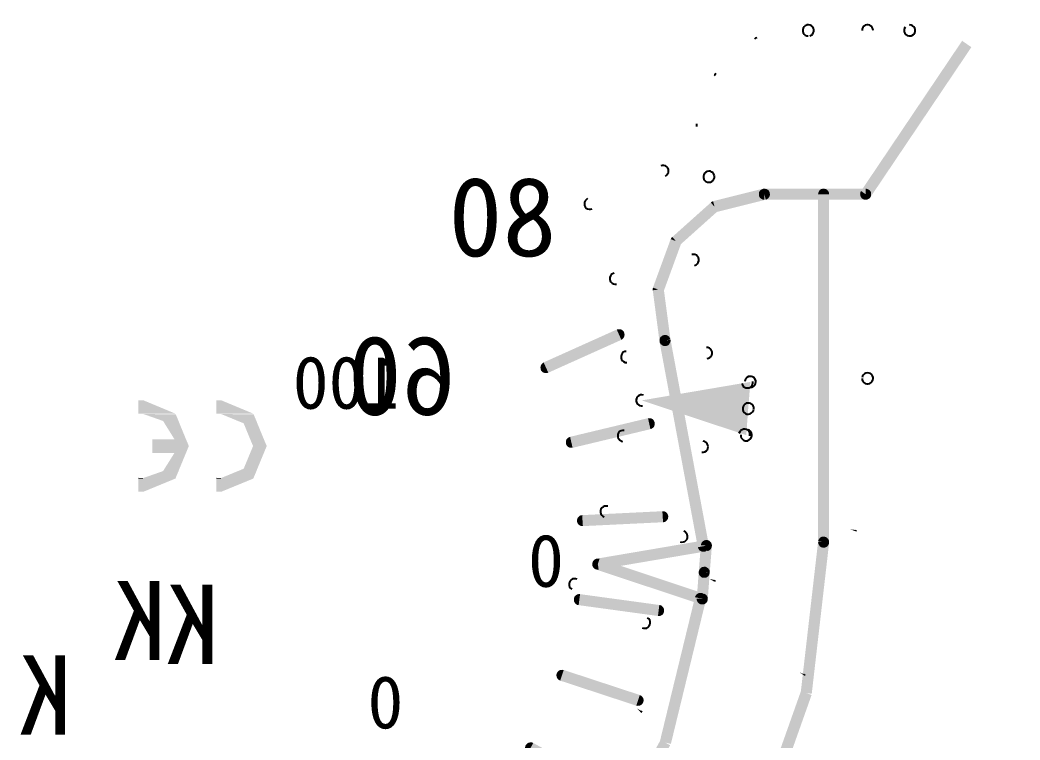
# Model space of a CAD drawing. Header units: millimetres. Extents: x -185079 to -2648, y 85916 to 249201.
# Drawn here: x -52765.8 to -52691.1, y 133862.2 to 133916 of the extents above; entities that cross this region are included whole.
import ezdxf

# ---------------------------------------------------------------- set-up
doc = ezdxf.new("R2010")
doc.units = ezdxf.units.MM
doc.linetypes.add('DASHDOT', pattern=[25.4, 12.7, -6.35, 0, -6.35])
doc.layers.get('0').update_dxf_attribs({"color": 255, "linetype": 'DASHDOT'})
doc.layers.add('1', color=4, linetype='Continuous')
doc.styles.add('PDF SimSun', font='simsun.ttc')

msp = doc.modelspace()

# ---------------------------------------------------------------- hatches: boundary and pattern name
at = {"extrusion": (-0.004685415688226611, -0.01745240643729066, 0.9998367168639968)}
for points in [[(-85615.44929642866, 115690.2671691872), (-85615.05494553102, 115690.1258487941), (-85614.65988732183, 115689.9847183227), (-85619.04534194592, 115677.1807956107), (-85619.43969284356, 115677.3221160038), (-85619.83475105275, 115677.4632464752)], [(-85629.89702774622, 115673.1264926072), (-85630.10632389472, 115673.496463069), (-85630.31543012158, 115673.8657262193), (-85626.95905406174, 115675.7292461458), (-85626.74975791323, 115675.3592756839), (-85626.54046176471, 115674.9893052221)], [(-85626.74975791323, 115675.3592756839), (-85626.85649388417, 115675.7567847859), (-85626.96836708018, 115675.7130959477), (-85627.0570629768, 115675.6339235629), (-85627.12979859703, 115675.5461454713), (-85627.16591799809, 115675.4264923447), (-85627.16042398458, 115675.3043633792), (-85627.13288534438, 115675.2018032017), (-85627.07646489788, 115675.0933485955), (-85626.98526821645, 115675.007881367), (-85626.8781567764, 115674.9676360646), (-85626.76173231791, 115674.9435409602), (-85626.64302194228, 115674.961766582)], [(-85626.74975791323, 115675.3592756839), (-85626.54046176471, 115674.9893052221), (-85626.45247317964, 115675.0682876852), (-85626.37973755941, 115675.1560657769), (-85626.3429108468, 115675.2759088252), (-85626.33225466224, 115675.3887247722), (-85626.36321189224, 115675.504016558), (-85626.41982226042, 115675.6131784757), (-85626.49899464517, 115675.7018743724), (-85626.6086274418, 115675.7543338931), (-85626.7250519003, 115675.7784289975), (-85626.84376227592, 115675.7602033758), (-85626.95905406174, 115675.7292461458)], [(-85619.5464288145, 115677.7196251058), (-85619.43969284356, 115677.3221160038), (-85619.3329568726, 115676.9246069018), (-85626.64302194228, 115674.961766582), (-85626.74975791323, 115675.3592756839), (-85626.85649388417, 115675.7567847859)], [(-85622.47405947626, 115676.5073520974), (-85622.07725768581, 115676.6138981467), (-85622.12094652408, 115676.7257713427), (-85622.19941159726, 115676.814657161), (-85622.28789700045, 115676.8872028596), (-85622.40774004876, 115676.9240295722), (-85622.5298690142, 115676.9185355587), (-85622.6317218802, 115676.8911868402), (-85622.74017648638, 115676.8347663937), (-85622.8254537932, 115676.7428624007), (-85622.86569909564, 115676.6357509606), (-85622.88908688843, 115676.5195164238), (-85622.87086126668, 115676.4008060481)], [(-85619.43969284356, 115677.3221160038), (-85619.3329568726, 115676.9246069018), (-85619.22179098819, 115676.9681058184), (-85619.13309509154, 115677.0472782031), (-85619.06054939298, 115677.1357636063), (-85619.02442999191, 115677.255416733), (-85619.02921669386, 115677.3777356201), (-85619.05675533405, 115677.4802957976), (-85619.11388309213, 115677.5885604822), (-85619.20507977356, 115677.6740277106), (-85619.31200129195, 115677.7135657015), (-85619.42842575045, 115677.7376608059), (-85619.5464288145, 115677.7196251058)], [(-85615.33465903705, 115651.5029228102), (-85615.73146082748, 115651.3963767609), (-85616.1282626179, 115651.2898307116), (-85622.87086126668, 115676.4008060481), (-85622.47405947626, 115676.5073520974), (-85622.07725768581, 115676.6138981467)], [(-85619.43969284356, 115677.3221160038), (-85619.83475105275, 115677.4632464752), (-85619.85813884556, 115677.3470119384), (-85619.84062053537, 115677.2281116411), (-85619.79622438554, 115677.1164283668), (-85619.7304909206, 115677.0241239586), (-85619.62998122074, 115676.9548069282), (-85619.52305970233, 115676.9152689374), (-85619.39732222543, 115676.9073240311), (-85619.28203043962, 115676.9382812611), (-85619.18649736333, 115676.9919904293), (-85619.10103013486, 115677.0831871108), (-85619.04534194592, 115677.1807956107)], [(-85631.86890346794, 115670.0407646294), (-85632.21687919507, 115670.2635433244), (-85632.56485492221, 115670.4863220193), (-85630.4541097002, 115673.7185344524), (-85630.10632389472, 115673.496463069), (-85629.7583481676, 115673.2736843741)], [(-85630.10632389472, 115673.496463069), (-85630.4541097002, 115673.7185344524), (-85630.41362895831, 115673.771110948), (-85630.3822713132, 115673.806829934), (-85630.31543012158, 115673.8657262193)], [(-85632.13551618753, 115666.3823799379), (-85632.55738077936, 115666.4200074808), (-85632.97943529283, 115666.4583423352), (-85632.6387437869, 115670.3011708672), (-85632.21687919507, 115670.2635433244), (-85631.7948246816, 115670.22520847)], [(-85632.21687919507, 115670.2635433244), (-85632.6387437869, 115670.3011708672), (-85632.62643753976, 115670.3598317131), (-85632.60191707428, 115670.4210139155), (-85632.56485492221, 115670.4863220193)], [(-85632.55738077936, 115666.4200074808), (-85632.94050821052, 115666.2625349985), (-85632.95418256978, 115666.3134614315), (-85632.97146544053, 115666.3778267843), (-85632.97943529283, 115666.4583423352)], [(-85630.69984045303, 115663.0294185903), (-85631.0829678842, 115662.871946108), (-85631.4659053937, 115662.7137663141), (-85632.94050821052, 115666.2625349985), (-85632.55738077936, 115666.4200074808), (-85632.17444326985, 115666.5781872746)], [(-85638.8833983308, 115658.2901871532), (-85639.15003273083, 115658.6167042162), (-85639.41614974097, 115658.9441185125), (-85634.77853468222, 115662.7319799971), (-85634.5124176721, 115662.4045657009), (-85634.24559335041, 115662.0773413263)], [(-85634.5124176721, 115662.4045657009), (-85634.24559335041, 115662.0773413263), (-85634.1737549634, 115662.1656368078), (-85634.12077805272, 115662.2761668377), (-85634.0973902599, 115662.3924013745), (-85634.11561588166, 115662.5111117502), (-85634.15930471991, 115662.6229849462), (-85634.22503818486, 115662.7152893543), (-85634.3262551963, 115662.784416463), (-85634.44539093303, 115662.8214330973), (-85634.55478829023, 115662.8193576736), (-85634.67008007603, 115662.7884004436), (-85634.77853468222, 115662.7319799971)], [(-85631.0829678842, 115662.871946108), (-85630.70686755433, 115663.0555891184), (-85630.77260101927, 115663.1478935265), (-85630.86450501227, 115663.2331708333), (-85630.9707192191, 115663.2728987458), (-85631.08714367759, 115663.2969938502), (-85631.20243546339, 115663.2660366202), (-85631.31430865939, 115663.2223477819), (-85631.40300455604, 115663.1431753972), (-85631.4714243532, 115663.0421483074), (-85631.49551945759, 115662.9257238489), (-85631.49002544409, 115662.8035948835), (-85631.45906821407, 115662.6883030977)], [(-85631.45906821407, 115662.6883030977), (-85631.0829678842, 115662.871946108), (-85630.70686755433, 115663.0555891184), (-85623.95539351321, 115648.9538348884), (-85624.33168376474, 115648.7708991896), (-85624.70778409461, 115648.5872561793)], [(-85631.0829678842, 115662.871946108), (-85631.4659053937, 115662.7137663141), (-85631.4094849472, 115662.605311708), (-85631.32099954401, 115662.5327660094), (-85631.21136674736, 115662.4803064886), (-85631.09494228888, 115662.4562113843), (-85630.97623191326, 115662.474437006), (-85630.86435871726, 115662.5181258443), (-85630.7722442308, 115662.5845666208), (-85630.70292720039, 115662.6850763206), (-85630.67953940759, 115662.8013108575), (-85630.66888322303, 115662.9141268045), (-85630.69984045303, 115663.0294185903)], [(-85639.15003273083, 115658.6167042162), (-85639.41614974097, 115658.9441185125), (-85639.48869543953, 115658.8556331093), (-85639.54096503866, 115658.7452930011), (-85639.56506014302, 115658.6288685426), (-85639.54683452127, 115658.5101581669), (-85639.503145683, 115658.398284971), (-85639.4367049065, 115658.3061704845), (-85639.33619520663, 115658.2368534541), (-85639.21654207999, 115658.200734053), (-85639.10695480113, 115658.2021021652), (-85638.99166301533, 115658.2330593952), (-85638.8833983308, 115658.2901871532)], [(-85630.80738856082, 115656.9401445611), (-85630.61153133214, 115656.5665655878), (-85630.41515671353, 115656.1938838478), (-85635.67403353161, 115653.3387524487), (-85635.86989076031, 115653.712331422), (-85636.0662653789, 115654.0850131621)], [(-85630.61153133214, 115656.5665655878), (-85630.41515671353, 115656.1938838478), (-85630.31353928697, 115656.2757675108), (-85630.2409935884, 115656.3642529139), (-85630.20145559753, 115656.4711744324), (-85630.1942180028, 115656.5967219876), (-85630.2251752328, 115656.7120137734), (-85630.2815956793, 115656.8204683796), (-85630.35664216269, 115656.8966225896), (-85630.47059078237, 115656.9623311086), (-85630.5868253192, 115656.9857189014), (-85630.69280408658, 115656.9709118694), (-85630.80738856082, 115656.9401445611)], [(-85635.86989076031, 115653.712331422), (-85636.0662653789, 115654.0850131621), (-85636.16788280546, 115654.003129499), (-85636.24042850402, 115653.9146440959), (-85636.2799664949, 115653.8077225775), (-85636.28720408963, 115653.6821750222), (-85636.25624685963, 115653.5668832364), (-85636.19982641313, 115653.4584286302), (-85636.12477992976, 115653.3822744202), (-85636.01083131006, 115653.3165659012), (-85635.89459677323, 115653.2931781084), (-85635.78932531743, 115653.3077952187), (-85635.67403353161, 115653.3387524487)], [(-85633.54551177086, 115648.2753007362), (-85633.6777109583, 115648.6659726586), (-85633.77685254606, 115648.6257024102), (-85633.86573836434, 115648.547237337), (-85633.93144688329, 115648.4332887173), (-85633.95825326591, 115648.3297857887), (-85633.9527592524, 115648.2076568233), (-85633.92180202239, 115648.0923650375), (-85633.85606855745, 115648.0000606293), (-85633.76416456445, 115647.9147833225), (-85633.65776043596, 115647.8743480984), (-85633.52879429088, 115647.8543788954), (-85633.41350250506, 115647.8853361255)], [(-85627.96697375005, 115650.5019390466), (-85627.8347745626, 115650.1112671242), (-85627.70257537515, 115649.7205952018), (-85633.41350250506, 115647.8853361255), (-85633.54551177086, 115648.2753007362), (-85633.6777109583, 115648.6659726586)], [(-85627.8347745626, 115650.1112671242), (-85627.70257537515, 115649.7205952018), (-85627.6034337874, 115649.7608654503), (-85627.51473789077, 115649.840037835), (-85627.4497366834, 115649.9537965331), (-85627.4222229892, 115650.0574893833), (-85627.42771700272, 115650.1796183487), (-85627.45867423272, 115650.2949101345), (-85627.52440769767, 115650.3872145427), (-85627.61631169067, 115650.4724918495), (-85627.72323320906, 115650.5120298403), (-85627.85168196424, 115650.5328962766), (-85627.96697375005, 115650.5019390466)], [(-85615.73146082748, 115651.3963767609), (-85615.32079475613, 115651.4512890656), (-85615.35175198613, 115651.5665808514), (-85615.42090404089, 115651.6716168678), (-85615.50938944408, 115651.7441625663), (-85615.61921216238, 115651.7973293987), (-85615.7320281094, 115651.8079855832), (-85615.85073848502, 115651.7897599615), (-85615.96261168101, 115651.7460711232), (-85616.05149749931, 115651.66760605), (-85616.10718568825, 115651.5699975501), (-85616.14401240087, 115651.4501545018), (-85616.14193697718, 115651.3407571446)], [(-85624.29518889458, 115649.2478161158), (-85624.12479488239, 115648.8673999629), (-85623.95369355862, 115648.4871737317), (-85631.43077141195, 115645.050836546), (-85631.60168281406, 115645.4303554657), (-85631.77207682625, 115645.8107716186)], [(-85624.33168376474, 115648.7708991896), (-85624.70778409461, 115648.5872561793), (-85624.64205062967, 115648.4949517712), (-85624.55085394824, 115648.4094845427), (-85624.44374250819, 115648.3692392402), (-85624.32750797135, 115648.3458514474), (-85624.21221618554, 115648.3768086774), (-85624.10034298955, 115648.4204975157), (-85624.01235440448, 115648.4994799788), (-85623.94303737408, 115648.5999896787), (-85623.91964958126, 115648.7162242155), (-85623.9244362832, 115648.8385431026), (-85623.95539351321, 115648.9538348884)], [(-85624.53185244226, 115648.7990487384), (-85624.12479488239, 115648.8673999629), (-85623.71773732251, 115648.9357511875), (-85623.35482694907, 115646.9713580308), (-85623.7620744306, 115646.9037141178), (-85624.16913199048, 115646.8353628933)], [(-85624.12479488239, 115648.8673999629), (-85623.71773732251, 115648.9357511875), (-85623.74869455252, 115649.0510429733), (-85623.81784660727, 115649.1560789896), (-85623.91906361871, 115649.2252060984), (-85624.02888633701, 115649.2783729307), (-85624.14170228402, 115649.2890291153), (-85624.25699406983, 115649.2580718853), (-85624.36886726583, 115649.214383047), (-85624.45414457265, 115649.122479054), (-85624.50983276159, 115649.024870554), (-85624.53392786597, 115648.9084460956), (-85624.53185244226, 115648.7990487384)], [(-85624.12479488239, 115648.8673999629), (-85623.95369355862, 115648.4871737317), (-85623.84884746392, 115648.557033098), (-85623.77681915526, 115648.6446212679), (-85623.72384224457, 115648.7551512978), (-85623.71318606002, 115648.8679672448), (-85623.73141168177, 115648.9866776205), (-85623.77510052003, 115649.0985508164), (-85623.85356559322, 115649.1874366347), (-85623.95136401484, 115649.2438321352), (-85624.07120706314, 115649.2806588479), (-85624.17989710877, 115649.2787733458), (-85624.29518889458, 115649.2478161158)], [(-85616.14193697718, 115651.3407571446), (-85615.73146082748, 115651.3963767609), (-85615.32079475613, 115651.4512890656), (-85613.65001228363, 115640.2189406321), (-85614.06048843333, 115640.1633210158), (-85614.47115450469, 115640.108408711)], [(-85615.73146082748, 115651.3963767609), (-85616.1282626179, 115651.2898307116), (-85616.08438385799, 115651.177250204), (-85616.00591878481, 115651.0883643857), (-85615.91762330328, 115651.0165259987), (-85615.79778025497, 115650.9796992861), (-85615.67565128952, 115650.9851932996), (-85615.57379842353, 115651.0125420181), (-85615.46534381736, 115651.0689624646), (-85615.38006651054, 115651.1608664576), (-85615.33963128644, 115651.2672705861), (-85615.31624349364, 115651.383505123), (-85615.33465903705, 115651.5029228102)], [(-85631.60168281406, 115645.4303554657), (-85631.57697680114, 115645.8495087792), (-85631.69497986519, 115645.8314730791), (-85631.810271651, 115645.8005158491), (-85631.89915746929, 115645.7220507759), (-85631.96828457805, 115645.6208337645), (-85632.00782256892, 115645.5139122461), (-85632.01918606505, 115645.4009063774), (-85631.98822883503, 115645.2856145916), (-85631.93110107696, 115645.1773499071), (-85631.85263600378, 115645.0884640888), (-85631.74210597391, 115645.0354871781), (-85631.62657874865, 115645.0119094636)], [(-85631.60168281406, 115645.4303554657), (-85631.77207682625, 115645.8107716186), (-85631.87711284262, 115645.7416195638), (-85631.94965854118, 115645.6531341606), (-85632.00192814031, 115645.5427940524), (-85632.01329163644, 115645.4297881837), (-85631.99506601467, 115645.3110778081), (-85631.95137717642, 115645.1992046121), (-85631.87220479165, 115645.1105087155), (-85631.77511368161, 115645.0539232933), (-85631.65546055496, 115645.0178038923), (-85631.54606319776, 115645.019879316), (-85631.43077141195, 115645.050836546)], [(-85623.36172643598, 115645.3618928646), (-85623.38643244891, 115644.942739551), (-85623.41132838349, 115644.524293549), (-85631.62657874865, 115645.0119094636), (-85631.60168281406, 115645.4303554657), (-85631.57697680114, 115645.8495087792)], [(-85623.7620744306, 115646.9037141178), (-85623.35824553888, 115646.9840896391), (-85623.38939269054, 115647.1000887364), (-85623.45512615549, 115647.1923931446), (-85623.55615324527, 115647.2608129417), (-85623.66597596357, 115647.3139797741), (-85623.77879191058, 115647.3246359586), (-85623.89408369639, 115647.2936787286), (-85624.00595689239, 115647.2499898904), (-85624.09142412087, 115647.1587932089), (-85624.1471123098, 115647.061184709), (-85624.17120741417, 115646.9447602505), (-85624.16571340067, 115646.822631285)], [(-85622.98279347885, 115645.0238223838), (-85623.38643244891, 115644.942739551), (-85623.79007141897, 115644.8616567182), (-85624.16571340067, 115646.822631285), (-85623.7620744306, 115646.9037141178), (-85623.35824553888, 115646.9840896391)], [(-85623.7620744306, 115646.9037141178), (-85624.16913199048, 115646.8353628933), (-85624.13817476048, 115646.7200711075), (-85624.06902270572, 115646.6150350911), (-85623.96780569428, 115646.5459079824), (-85623.85727566441, 115646.4929310717), (-85623.74516702896, 115646.4820849655), (-85623.62987524316, 115646.5130421955), (-85623.51800204716, 115646.5567310337), (-85623.43272474034, 115646.6486350267), (-85623.37613931818, 115646.7457261368), (-85623.35275152537, 115646.8619606736), (-85623.35482694907, 115646.9713580308)], [(-85632.24456710453, 115642.5096257806), (-85632.29966933091, 115642.9209991636), (-85632.41496111672, 115642.8900419336), (-85632.510494193, 115642.8363327653), (-85632.59596142148, 115642.7451360839), (-85632.64893833216, 115642.634606054), (-85632.65959451672, 115642.521790107), (-85632.64136889495, 115642.4030797314), (-85632.5976800567, 115642.2912065354), (-85632.51850767195, 115642.2025106387), (-85632.41799797208, 115642.1331936083), (-85632.31088653202, 115642.0929483059), (-85632.18875756658, 115642.0984423194)], [(-85626.36746538246, 115643.6751787688), (-85626.3116558445, 115643.2639953076), (-85626.25655361812, 115642.8526219247), (-85632.18875756658, 115642.0984423194), (-85632.24456710453, 115642.5096257806), (-85632.29966933091, 115642.9209991636)], [(-85623.94563345323, 115644.929841076), (-85623.52490153408, 115644.9472658675), (-85623.10397969327, 115644.9639833475), (-85622.84409726104, 115633.8745070755), (-85623.26501910185, 115633.8577895955), (-85623.68594094265, 115633.8410721155)], [(-85623.52490153408, 115644.9472658675), (-85623.10397969327, 115644.9639833475), (-85623.13151833347, 115645.0665435251), (-85623.17520717172, 115645.178416721), (-85623.25367224491, 115645.2673025393), (-85623.36762086459, 115645.3330110583), (-85623.47112379318, 115645.3598174409), (-85623.59325275863, 115645.3543234274), (-85623.70854454442, 115645.3233661974), (-85623.80014164097, 115645.2578226541), (-85623.8854189478, 115645.1659186611), (-85623.92585417189, 115645.0595145326), (-85623.94563345323, 115644.929841076)], [(-85623.38643244891, 115644.942739551), (-85623.79007141897, 115644.8616567182), (-85623.75911418896, 115644.7463649324), (-85623.69338072403, 115644.6540605243), (-85623.59235363425, 115644.5856407271), (-85623.48182360436, 115644.5326638164), (-85623.36952504728, 115644.5211103987), (-85623.25423326147, 115644.5520676287), (-85623.14254998713, 115644.5964637785), (-85623.05708275865, 115644.6876604599), (-85623.00139456971, 115644.7852689599), (-85622.97729946533, 115644.9016934184), (-85622.98279347885, 115645.0238223838)], [(-85623.38643244891, 115644.942739551), (-85623.41132838349, 115644.524293549), (-85623.2924280862, 115644.5418118592), (-85623.1771363004, 115644.5727690892), (-85623.08844040376, 115644.651941474), (-85623.02002060658, 115644.7529685638), (-85622.97977530413, 115644.8600800038), (-85622.96911911957, 115644.9728959508), (-85623.00007634959, 115645.0881877366), (-85623.0564967961, 115645.1966423428), (-85623.13566918085, 115645.2853382394), (-85623.2453019775, 115645.3377977602), (-85623.36172643598, 115645.3618928646)], [(-85626.3116558445, 115643.2639953076), (-85626.25655361812, 115642.8526219247), (-85626.14126183231, 115642.8835791547), (-85626.04572875603, 115642.9372883229), (-85625.96026152755, 115643.0284850044), (-85625.90799192843, 115643.1388251126), (-85625.89662843231, 115643.2518309812), (-85625.91485405406, 115643.3705413569), (-85625.95854289233, 115643.4824145529), (-85626.03771527708, 115643.5711104495), (-85626.13822497695, 115643.6404274799), (-85626.245336417, 115643.6806727824), (-85626.36746538246, 115643.6751787688)], [(-85632.03295271886, 115636.7115521348), (-85632.00824670594, 115637.1307054483), (-85632.12695708156, 115637.1124798266), (-85632.23812296598, 115637.06898091), (-85632.3304273741, 115637.003247445), (-85632.39955448285, 115636.9020304336), (-85632.43909247372, 115636.7951089152), (-85632.44703738003, 115636.6693714383), (-85632.41949873984, 115636.5668112607), (-85632.36237098176, 115636.4585465762), (-85632.27117430033, 115636.3730793477), (-85632.1733758787, 115636.3166838472), (-85632.05784865345, 115636.2931061328)], [(-85632.05784865345, 115636.2931061328), (-85632.03295271886, 115636.7115521348), (-85632.00824670594, 115637.1307054483), (-85626.03072253727, 115636.7982660512), (-85626.05542855019, 115636.3791127376), (-85626.08013456312, 115635.959959424)], [(-85626.05542855019, 115636.3791127376), (-85626.08013456312, 115635.959959424), (-85625.9614241875, 115635.9781850458), (-85625.8495509915, 115636.0218738841), (-85625.75743650505, 115636.0883146606), (-85625.68901670785, 115636.1893417503), (-85625.64858148377, 115636.2957458788), (-85625.64134388903, 115636.4212934341), (-85625.66888252922, 115636.5238536117), (-85625.72549289737, 115636.6330155294), (-85625.81739689039, 115636.7182928362), (-85625.91429807877, 115636.7741709468), (-85626.03072253727, 115636.7982660512)], [(-85614.4825429468, 115640.2016558702), (-85614.06048843333, 115640.1633210158), (-85613.6386238415, 115640.1256934729), (-85614.5254828883, 115628.8109588848), (-85614.94734748013, 115628.8485864276), (-85615.36940199361, 115628.886921282)], [(-85632.89077235771, 115630.8606397167), (-85632.7955711239, 115631.2714227628), (-85632.90838707091, 115631.2820789474), (-85633.02297154516, 115631.251311639), (-85633.13484474114, 115631.2076228008), (-85633.22012204798, 115631.1157188078), (-85633.27670747014, 115631.0186276977), (-85633.30009526294, 115630.9023931609), (-85633.29441132778, 115630.7795568839), (-85633.26345409776, 115630.6642650981), (-85633.19772063283, 115630.57196069), (-85633.09669354305, 115630.5035408928), (-85632.98687082474, 115630.4503740604)], [(-85632.98687082474, 115630.4503740604), (-85632.89077235771, 115630.8606397167), (-85632.7955711239, 115631.2714227628), (-85626.97859991952, 115629.8509247941), (-85627.07469838655, 115629.4406591379), (-85627.16989962036, 115629.0298760917)], [(-85623.66184583827, 115633.957496574), (-85623.26501910185, 115633.8577895955), (-85622.86748505385, 115633.7582725386), (-85625.57831747843, 115622.9979690424), (-85625.97514421486, 115623.0976760209), (-85626.37267826285, 115623.1971930777)], [(-85627.07469838655, 115629.4406591379), (-85627.16989962036, 115629.0298760917), (-85627.05779098491, 115629.0190299855), (-85626.9424991991, 115629.0499872155), (-85626.83062600311, 115629.0936760538), (-85626.74515877463, 115629.1848727352), (-85626.68876327413, 115629.2826711568), (-85626.66537548132, 115629.3989056937), (-85626.67086949483, 115629.5210346591), (-85626.70182672483, 115629.6363264449), (-85626.76756018978, 115629.728630853), (-85626.86877720122, 115629.7977579618), (-85626.97859991952, 115629.8509247941)], [(-85615.35171870777, 115628.973566701), (-85614.94734748013, 115628.8485864276), (-85614.5429762525, 115628.7236061543), (-85617.9632676238, 115617.8971668868), (-85618.36763885141, 115618.0221471602), (-85618.77201007906, 115618.1471274335)], [(-85626.33243296042, 115623.3043045178), (-85625.97514421486, 115623.0976760209), (-85625.61804539095, 115622.8917548355), (-85631.10416707011, 115613.2691311309), (-85631.46197320559, 115613.4748623946), (-85631.81926195114, 115613.6814908915)]]:
    msp.add_hatch(color=7, dxfattribs=at).paths.add_polyline_path(points, flags=16)

# ---------------------------------------------------------------- linework, layer by layer
for p, q in [((-52703.34090756983, 133877.8498209779, 1388.584074054018), (-52703.35408240548, 133877.7568246676, 1388.582389039897)), ((-52713.86531701608, 133874.1072686784, 1388.469427557206), (-52713.91803810094, 133874.0010917887, 1388.467327151814)), ((-52707.14389206495, 133867.0607844722, 1388.37792718033), (-52707.18343286361, 133866.9809687413, 1388.376348680934)), ((-52719.32570886806, 133864.3133659186, 1388.272884087753), (-52719.39161353338, 133864.2211018626, 1388.270964753802))]:
    msp.add_line(p, q, dxfattribs=at)
at = {"extrusion": (-0.004685415688226611, -0.01745240643729066, 0.9998367168639968), "elevation": -701.1962460241821}
for points in [[(-85626.85649388417, 115675.7567847859), (-85626.96836708018, 115675.7130959477), (-85627.0570629768, 115675.6339235629), (-85627.12979859703, 115675.5461454713), (-85627.16591799809, 115675.4264923447), (-85627.16042398458, 115675.3043633792), (-85627.13288534438, 115675.2018032017), (-85627.07646489788, 115675.0933485955), (-85626.98526821645, 115675.007881367), (-85626.8781567764, 115674.9676360646), (-85626.76173231791, 115674.9435409602), (-85626.64302194228, 115674.961766582)], [(-85626.54046176471, 115674.9893052221), (-85626.45247317964, 115675.0682876852), (-85626.37973755941, 115675.1560657769), (-85626.3429108468, 115675.2759088252), (-85626.33225466224, 115675.3887247722), (-85626.36321189224, 115675.504016558), (-85626.41982226042, 115675.6131784757), (-85626.49899464517, 115675.7018743724), (-85626.6086274418, 115675.7543338931), (-85626.7250519003, 115675.7784289975), (-85626.84376227592, 115675.7602033758), (-85626.95905406174, 115675.7292461458)], [(-85622.07725768581, 115676.6138981467), (-85622.12094652408, 115676.7257713427), (-85622.19941159726, 115676.814657161), (-85622.28789700045, 115676.8872028596), (-85622.40774004876, 115676.9240295722), (-85622.5298690142, 115676.9185355587), (-85622.6317218802, 115676.8911868402), (-85622.74017648638, 115676.8347663937), (-85622.8254537932, 115676.7428624007), (-85622.86569909564, 115676.6357509606), (-85622.88908688843, 115676.5195164238), (-85622.87086126668, 115676.4008060481)], [(-85619.3329568726, 115676.9246069018), (-85619.22179098819, 115676.9681058184), (-85619.13309509154, 115677.0472782031), (-85619.06054939298, 115677.1357636063), (-85619.02442999191, 115677.255416733), (-85619.02921669386, 115677.3777356201), (-85619.05675533405, 115677.4802957976), (-85619.11388309213, 115677.5885604822), (-85619.20507977356, 115677.6740277106), (-85619.31200129195, 115677.7135657015), (-85619.42842575045, 115677.7376608059), (-85619.5464288145, 115677.7196251058)], [(-85619.83475105275, 115677.4632464752), (-85619.85813884556, 115677.3470119384), (-85619.84062053537, 115677.2281116411), (-85619.79622438554, 115677.1164283668), (-85619.7304909206, 115677.0241239586), (-85619.62998122074, 115676.9548069282), (-85619.52305970233, 115676.9152689374), (-85619.39732222543, 115676.9073240311), (-85619.28203043962, 115676.9382812611), (-85619.18649736333, 115676.9919904293), (-85619.10103013486, 115677.0831871108), (-85619.04534194592, 115677.1807956107)], [(-85630.4541097002, 115673.7185344524), (-85630.41362895831, 115673.771110948), (-85630.3822713132, 115673.806829934), (-85630.31543012158, 115673.8657262193)], [(-85632.6387437869, 115670.3011708672), (-85632.62643753976, 115670.3598317131), (-85632.60191707428, 115670.4210139155), (-85632.56485492221, 115670.4863220193)], [(-85632.94050821052, 115666.2625349985), (-85632.95418256978, 115666.3134614315), (-85632.97146544053, 115666.3778267843), (-85632.97943529283, 115666.4583423352)], [(-85634.24559335041, 115662.0773413263), (-85634.1737549634, 115662.1656368078), (-85634.12077805272, 115662.2761668377), (-85634.0973902599, 115662.3924013745), (-85634.11561588166, 115662.5111117502), (-85634.15930471991, 115662.6229849462), (-85634.22503818486, 115662.7152893543), (-85634.3262551963, 115662.784416463), (-85634.44539093303, 115662.8214330973), (-85634.55478829023, 115662.8193576736), (-85634.67008007603, 115662.7884004436), (-85634.77853468222, 115662.7319799971)], [(-85630.70686755433, 115663.0555891184), (-85630.77260101927, 115663.1478935265), (-85630.86450501227, 115663.2331708333), (-85630.9707192191, 115663.2728987458), (-85631.08714367759, 115663.2969938502), (-85631.20243546339, 115663.2660366202), (-85631.31430865939, 115663.2223477819), (-85631.40300455604, 115663.1431753972), (-85631.4714243532, 115663.0421483074), (-85631.49551945759, 115662.9257238489), (-85631.49002544409, 115662.8035948835), (-85631.45906821407, 115662.6883030977)], [(-85631.4659053937, 115662.7137663141), (-85631.4094849472, 115662.605311708), (-85631.32099954401, 115662.5327660094), (-85631.21136674736, 115662.4803064886), (-85631.09494228888, 115662.4562113843), (-85630.97623191326, 115662.474437006), (-85630.86435871726, 115662.5181258443), (-85630.7722442308, 115662.5845666208), (-85630.70292720039, 115662.6850763206), (-85630.67953940759, 115662.8013108575), (-85630.66888322303, 115662.9141268045), (-85630.69984045303, 115663.0294185903)], [(-85639.41614974097, 115658.9441185125), (-85639.48869543953, 115658.8556331093), (-85639.54096503866, 115658.7452930011), (-85639.56506014302, 115658.6288685426), (-85639.54683452127, 115658.5101581669), (-85639.503145683, 115658.398284971), (-85639.4367049065, 115658.3061704845), (-85639.33619520663, 115658.2368534541), (-85639.21654207999, 115658.200734053), (-85639.10695480113, 115658.2021021652), (-85638.99166301533, 115658.2330593952), (-85638.8833983308, 115658.2901871532)], [(-85630.41515671353, 115656.1938838478), (-85630.31353928697, 115656.2757675108), (-85630.2409935884, 115656.3642529139), (-85630.20145559753, 115656.4711744324), (-85630.1942180028, 115656.5967219876), (-85630.2251752328, 115656.7120137734), (-85630.2815956793, 115656.8204683796), (-85630.35664216269, 115656.8966225896), (-85630.47059078237, 115656.9623311086), (-85630.5868253192, 115656.9857189014), (-85630.69280408658, 115656.9709118694), (-85630.80738856082, 115656.9401445611)], [(-85636.0662653789, 115654.0850131621), (-85636.16788280546, 115654.003129499), (-85636.24042850402, 115653.9146440959), (-85636.2799664949, 115653.8077225775), (-85636.28720408963, 115653.6821750222), (-85636.25624685963, 115653.5668832364), (-85636.19982641313, 115653.4584286302), (-85636.12477992976, 115653.3822744202), (-85636.01083131006, 115653.3165659012), (-85635.89459677323, 115653.2931781084), (-85635.78932531743, 115653.3077952187), (-85635.67403353161, 115653.3387524487)], [(-85633.6777109583, 115648.6659726586), (-85633.77685254606, 115648.6257024102), (-85633.86573836434, 115648.547237337), (-85633.93144688329, 115648.4332887173), (-85633.95825326591, 115648.3297857887), (-85633.9527592524, 115648.2076568233), (-85633.92180202239, 115648.0923650375), (-85633.85606855745, 115648.0000606293), (-85633.76416456445, 115647.9147833225), (-85633.65776043596, 115647.8743480984), (-85633.52879429088, 115647.8543788954), (-85633.41350250506, 115647.8853361255)], [(-85627.70257537515, 115649.7205952018), (-85627.6034337874, 115649.7608654503), (-85627.51473789077, 115649.840037835), (-85627.4497366834, 115649.9537965331), (-85627.4222229892, 115650.0574893833), (-85627.42771700272, 115650.1796183487), (-85627.45867423272, 115650.2949101345), (-85627.52440769767, 115650.3872145427), (-85627.61631169067, 115650.4724918495), (-85627.72323320906, 115650.5120298403), (-85627.85168196424, 115650.5328962766), (-85627.96697375005, 115650.5019390466)], [(-85615.32079475613, 115651.4512890656), (-85615.35175198613, 115651.5665808514), (-85615.42090404089, 115651.6716168678), (-85615.50938944408, 115651.7441625663), (-85615.61921216238, 115651.7973293987), (-85615.7320281094, 115651.8079855832), (-85615.85073848502, 115651.7897599615), (-85615.96261168101, 115651.7460711232), (-85616.05149749931, 115651.66760605), (-85616.10718568825, 115651.5699975501), (-85616.14401240087, 115651.4501545018), (-85616.14193697718, 115651.3407571446)], [(-85624.70778409461, 115648.5872561793), (-85624.64205062967, 115648.4949517712), (-85624.55085394824, 115648.4094845427), (-85624.44374250819, 115648.3692392402), (-85624.32750797135, 115648.3458514474), (-85624.21221618554, 115648.3768086774), (-85624.10034298955, 115648.4204975157), (-85624.01235440448, 115648.4994799788), (-85623.94303737408, 115648.5999896787), (-85623.91964958126, 115648.7162242155), (-85623.9244362832, 115648.8385431026), (-85623.95539351321, 115648.9538348884)], [(-85623.71773732251, 115648.9357511875), (-85623.74869455252, 115649.0510429733), (-85623.81784660727, 115649.1560789896), (-85623.91906361871, 115649.2252060984), (-85624.02888633701, 115649.2783729307), (-85624.14170228402, 115649.2890291153), (-85624.25699406983, 115649.2580718853), (-85624.36886726583, 115649.214383047), (-85624.45414457265, 115649.122479054), (-85624.50983276159, 115649.024870554), (-85624.53392786597, 115648.9084460956), (-85624.53185244226, 115648.7990487384)], [(-85623.95369355862, 115648.4871737317), (-85623.84884746392, 115648.557033098), (-85623.77681915526, 115648.6446212679), (-85623.72384224457, 115648.7551512978), (-85623.71318606002, 115648.8679672448), (-85623.73141168177, 115648.9866776205), (-85623.77510052003, 115649.0985508164), (-85623.85356559322, 115649.1874366347), (-85623.95136401484, 115649.2438321352), (-85624.07120706314, 115649.2806588479), (-85624.17989710877, 115649.2787733458), (-85624.29518889458, 115649.2478161158)], [(-85616.1282626179, 115651.2898307116), (-85616.08438385799, 115651.177250204), (-85616.00591878481, 115651.0883643857), (-85615.91762330328, 115651.0165259987), (-85615.79778025497, 115650.9796992861), (-85615.67565128952, 115650.9851932996), (-85615.57379842353, 115651.0125420181), (-85615.46534381736, 115651.0689624646), (-85615.38006651054, 115651.1608664576), (-85615.33963128644, 115651.2672705861), (-85615.31624349364, 115651.383505123), (-85615.33465903705, 115651.5029228102)], [(-85631.57697680114, 115645.8495087792), (-85631.69497986519, 115645.8314730791), (-85631.810271651, 115645.8005158491), (-85631.89915746929, 115645.7220507759), (-85631.96828457805, 115645.6208337645), (-85632.00782256892, 115645.5139122461), (-85632.01918606505, 115645.4009063774), (-85631.98822883503, 115645.2856145916), (-85631.93110107696, 115645.1773499071), (-85631.85263600378, 115645.0884640888), (-85631.74210597391, 115645.0354871781), (-85631.62657874865, 115645.0119094636)], [(-85631.77207682625, 115645.8107716186), (-85631.87711284262, 115645.7416195638), (-85631.94965854118, 115645.6531341606), (-85632.00192814031, 115645.5427940524), (-85632.01329163644, 115645.4297881837), (-85631.99506601467, 115645.3110778081), (-85631.95137717642, 115645.1992046121), (-85631.87220479165, 115645.1105087155), (-85631.77511368161, 115645.0539232933), (-85631.65546055496, 115645.0178038923), (-85631.54606319776, 115645.019879316), (-85631.43077141195, 115645.050836546)], [(-85623.35824553888, 115646.9840896391), (-85623.38939269054, 115647.1000887364), (-85623.45512615549, 115647.1923931446), (-85623.55615324527, 115647.2608129417), (-85623.66597596357, 115647.3139797741), (-85623.77879191058, 115647.3246359586), (-85623.89408369639, 115647.2936787286), (-85624.00595689239, 115647.2499898904), (-85624.09142412087, 115647.1587932089), (-85624.1471123098, 115647.061184709), (-85624.17120741417, 115646.9447602505), (-85624.16571340067, 115646.822631285)], [(-85624.16913199048, 115646.8353628933), (-85624.13817476048, 115646.7200711075), (-85624.06902270572, 115646.6150350911), (-85623.96780569428, 115646.5459079824), (-85623.85727566441, 115646.4929310717), (-85623.74516702896, 115646.4820849655), (-85623.62987524316, 115646.5130421955), (-85623.51800204716, 115646.5567310337), (-85623.43272474034, 115646.6486350267), (-85623.37613931818, 115646.7457261368), (-85623.35275152537, 115646.8619606736), (-85623.35482694907, 115646.9713580308)], [(-85632.29966933091, 115642.9209991636), (-85632.41496111672, 115642.8900419336), (-85632.510494193, 115642.8363327653), (-85632.59596142148, 115642.7451360839), (-85632.64893833216, 115642.634606054), (-85632.65959451672, 115642.521790107), (-85632.64136889495, 115642.4030797314), (-85632.5976800567, 115642.2912065354), (-85632.51850767195, 115642.2025106387), (-85632.41799797208, 115642.1331936083), (-85632.31088653202, 115642.0929483059), (-85632.18875756658, 115642.0984423194)], [(-85623.10397969327, 115644.9639833475), (-85623.13151833347, 115645.0665435251), (-85623.17520717172, 115645.178416721), (-85623.25367224491, 115645.2673025393), (-85623.36762086459, 115645.3330110583), (-85623.47112379318, 115645.3598174409), (-85623.59325275863, 115645.3543234274), (-85623.70854454442, 115645.3233661974), (-85623.80014164097, 115645.2578226541), (-85623.8854189478, 115645.1659186611), (-85623.92585417189, 115645.0595145326), (-85623.94563345323, 115644.929841076)], [(-85623.79007141897, 115644.8616567182), (-85623.75911418896, 115644.7463649324), (-85623.69338072403, 115644.6540605243), (-85623.59235363425, 115644.5856407271), (-85623.48182360436, 115644.5326638164), (-85623.36952504728, 115644.5211103987), (-85623.25423326147, 115644.5520676287), (-85623.14254998713, 115644.5964637785), (-85623.05708275865, 115644.6876604599), (-85623.00139456971, 115644.7852689599), (-85622.97729946533, 115644.9016934184), (-85622.98279347885, 115645.0238223838)], [(-85623.41132838349, 115644.524293549), (-85623.2924280862, 115644.5418118592), (-85623.1771363004, 115644.5727690892), (-85623.08844040376, 115644.651941474), (-85623.02002060658, 115644.7529685638), (-85622.97977530413, 115644.8600800038), (-85622.96911911957, 115644.9728959508), (-85623.00007634959, 115645.0881877366), (-85623.0564967961, 115645.1966423428), (-85623.13566918085, 115645.2853382394), (-85623.2453019775, 115645.3377977602), (-85623.36172643598, 115645.3618928646)], [(-85626.25655361812, 115642.8526219247), (-85626.14126183231, 115642.8835791547), (-85626.04572875603, 115642.9372883229), (-85625.96026152755, 115643.0284850044), (-85625.90799192843, 115643.1388251126), (-85625.89662843231, 115643.2518309812), (-85625.91485405406, 115643.3705413569), (-85625.95854289233, 115643.4824145529), (-85626.03771527708, 115643.5711104495), (-85626.13822497695, 115643.6404274799), (-85626.245336417, 115643.6806727824), (-85626.36746538246, 115643.6751787688)], [(-85632.00824670594, 115637.1307054483), (-85632.12695708156, 115637.1124798266), (-85632.23812296598, 115637.06898091), (-85632.3304273741, 115637.003247445), (-85632.39955448285, 115636.9020304336), (-85632.43909247372, 115636.7951089152), (-85632.44703738003, 115636.6693714383), (-85632.41949873984, 115636.5668112607), (-85632.36237098176, 115636.4585465762), (-85632.27117430033, 115636.3730793477), (-85632.1733758787, 115636.3166838472), (-85632.05784865345, 115636.2931061328)], [(-85626.08013456312, 115635.959959424), (-85625.9614241875, 115635.9781850458), (-85625.8495509915, 115636.0218738841), (-85625.75743650505, 115636.0883146606), (-85625.68901670785, 115636.1893417503), (-85625.64858148377, 115636.2957458788), (-85625.64134388903, 115636.4212934341), (-85625.66888252922, 115636.5238536117), (-85625.72549289737, 115636.6330155294), (-85625.81739689039, 115636.7182928362), (-85625.91429807877, 115636.7741709468), (-85626.03072253727, 115636.7982660512)], [(-85632.7955711239, 115631.2714227628), (-85632.90838707091, 115631.2820789474), (-85633.02297154516, 115631.251311639), (-85633.13484474114, 115631.2076228008), (-85633.22012204798, 115631.1157188078), (-85633.27670747014, 115631.0186276977), (-85633.30009526294, 115630.9023931609), (-85633.29441132778, 115630.7795568839), (-85633.26345409776, 115630.6642650981), (-85633.19772063283, 115630.57196069), (-85633.09669354305, 115630.5035408928), (-85632.98687082474, 115630.4503740604)], [(-85627.16989962036, 115629.0298760917), (-85627.05779098491, 115629.0190299855), (-85626.9424991991, 115629.0499872155), (-85626.83062600311, 115629.0936760538), (-85626.74515877463, 115629.1848727352), (-85626.68876327413, 115629.2826711568), (-85626.66537548132, 115629.3989056937), (-85626.67086949483, 115629.5210346591), (-85626.70182672483, 115629.6363264449), (-85626.76756018978, 115629.728630853), (-85626.86877720122, 115629.7977579618), (-85626.97859991952, 115629.8509247941)]]:
    msp.add_lwpolyline(points, dxfattribs=at)
at = {"extrusion": (-0.004685415688226611, -0.01745240643729066, 0.9998367168639968)}
for points in [[(-85624.12479488239, 115648.8673999629, -701.1962460241818), (-85623.86935273747, 115647.5065790144, -701.1962460241818), (-85631.60168281407, 115645.4303554656, -701.1962460241818)], [(-85667.59099211986, 115635.7804429566, -701.1962460241816), (-85667.75721033866, 115635.7358113673, -701.1962460241816), (-85667.92071727922, 115635.6782582481, -701.1962460241816)], [(-85667.58757353005, 115635.7677113483, -701.1962460241818), (-85667.92071727922, 115635.6782582481, -701.1962460241818), (-85667.66261374806, 115634.7170218253, -701.1962460241818)], [(-85667.58757353005, 115635.7677113483, -701.1962460241818), (-85667.32946999888, 115634.8064749255, -701.1962460241818), (-85667.66261374806, 115634.7170218253, -701.1962460241818)], [(-85667.57826051161, 115635.7838615464, -701.1962460241816), (-85667.5493787053, 115635.7779671178, -701.1962460241816), (-85667.58757353005, 115635.7677113483, -701.1962460241816)], [(-85667.5493787053, 115635.7779671178, -701.1962460241818), (-85667.58757353005, 115635.7677113483, -701.1962460241818), (-85667.32946999888, 115634.8064749255, -701.1962460241818)], [(-85667.5493787053, 115635.7779671178, -701.1962460241818), (-85664.98685408104, 115635.4354954518, -701.1962460241818), (-85667.32946999888, 115634.8064749255, -701.1962460241818)], [(-85661.97069438947, 115637.289560439, -701.1962460241814), (-85662.13761991984, 115637.2447389281, -701.1962460241814), (-85662.30041954885, 115637.1873757306, -701.1962460241814)], [(-85661.96727579966, 115637.2768288308, -701.1962460241816), (-85662.30041954885, 115637.1873757306, -701.1962460241816), (-85662.04231601767, 115636.2261393078, -701.1962460241816)], [(-85661.96727579966, 115637.2768288308, -701.1962460241816), (-85661.70917226849, 115636.315592408, -701.1962460241816), (-85662.04231601767, 115636.2261393078, -701.1962460241816)], [(-85661.95796278122, 115637.2929790288, -701.1962460241816), (-85661.9290809749, 115637.2870846002, -701.1962460241816), (-85661.96727579966, 115637.2768288308, -701.1962460241816)], [(-85661.9290809749, 115637.2870846002, -701.1962460241816), (-85661.96727579966, 115637.2768288308, -701.1962460241816), (-85661.70917226849, 115636.315592408, -701.1962460241816)], [(-85661.9290809749, 115637.2870846002, -701.1962460241816), (-85659.36655635065, 115636.9446129343, -701.1962460241816), (-85661.70917226849, 115636.315592408, -701.1962460241816)], [(-85623.86935273747, 115647.5065790144, -701.1962460241818), (-85631.60168281407, 115645.4303554656, -701.1962460241818), (-85629.67661377386, 115645.3155892263, -701.1962460241818)], [(-85623.86935273747, 115647.5065790144, -701.1962460241818), (-85623.76207443059, 115646.9037141178, -701.1962460241818), (-85629.67661377386, 115645.3155892263, -701.1962460241818)], [(-85667.32605140907, 115634.7937433173, -701.1962460241818), (-85667.48885103804, 115634.7363801197, -701.1962460241818), (-85667.65577656843, 115634.6915586088, -701.1962460241818)], [(-85664.96728529315, 115635.4134508251, -701.1962460241818), (-85667.30990121099, 115634.7844302988, -701.1962460241818), (-85667.25484887662, 115634.7855629715, -701.1962460241818)], [(-85664.96386670336, 115635.4007192169, -701.1962460241816), (-85667.25484887662, 115634.7855629715, -701.1962460241816), (-85665.74190604869, 115634.669332217, -701.1962460241816)], [(-85664.96386670336, 115635.4007192169, -701.1962460241816), (-85664.6278903269, 115634.968458826, -701.1962460241816), (-85665.74190604869, 115634.669332217, -701.1962460241816)], [(-85661.70575367866, 115636.3028607998, -701.1962460241818), (-85661.86926061922, 115636.2453076806, -701.1962460241818), (-85662.03547883802, 115636.2006760913, -701.1962460241818)], [(-85659.34698756276, 115636.9225683076, -701.1962460241816), (-85661.6896034806, 115636.2935477813, -701.1962460241816), (-85661.64799006603, 115636.2910719425, -701.1962460241816)], [(-85659.34356897295, 115636.9098366994, -701.1962460241814), (-85661.64799006603, 115636.2910719425, -701.1962460241814), (-85660.33946028168, 115636.1199538293, -701.1962460241814)], [(-85659.34356897295, 115636.9098366994, -701.1962460241814), (-85659.0075925965, 115636.4775763084, -701.1962460241814), (-85660.33946028168, 115636.1199538293, -701.1962460241814)], [(-85623.76207443059, 115646.9037141178, -701.1962460241818), (-85629.67661377386, 115645.3155892263, -701.1962460241818), (-85623.3864324489, 115644.942739551, -701.1962460241818)], [(-85664.6278903269, 115634.968458826, -701.1962460241818), (-85665.74190604869, 115634.669332217, -701.1962460241818), (-85665.5945243602, 115634.5299453268, -701.1962460241818)], [(-85664.6278903269, 115634.968458826, -701.1962460241818), (-85664.51941077472, 115634.8186262447, -701.1962460241818), (-85665.5945243602, 115634.5299453268, -701.1962460241818)], [(-85664.51941077472, 115634.8186262447, -701.1962460241816), (-85665.5945243602, 115634.5299453268, -701.1962460241816), (-85664.5675482071, 115633.5689007168, -701.1962460241816)], [(-85664.51941077472, 115634.8186262447, -701.1962460241816), (-85663.73574980149, 115633.7922485848, -701.1962460241816), (-85664.5675482071, 115633.5689007168, -701.1962460241816)], [(-85659.0075925965, 115636.4775763084, -701.1962460241823), (-85660.33946028168, 115636.1199538293, -701.1962460241823), (-85659.88510537206, 115636.062992938, -701.1962460241823)], [(-85659.0075925965, 115636.4775763084, -701.1962460241823), (-85658.89911304433, 115636.3277437271, -701.1962460241823), (-85659.88510537206, 115636.062992938, -701.1962460241823)], [(-85658.89911304433, 115636.3277437271, -701.1962460241821), (-85659.88510537206, 115636.062992938, -701.1962460241821), (-85659.10144439884, 115635.0366152782, -701.1962460241821)], [(-85658.89911304433, 115636.3277437271, -701.1962460241821), (-85658.1154520711, 115635.3013660673, -701.1962460241821), (-85659.10144439884, 115635.0366152782, -701.1962460241821)], [(-85663.73574980149, 115633.7922485848, -701.1962460241818), (-85666.16819428864, 115633.1391080082, -701.1962460241818), (-85666.03752818897, 115632.6524776484, -701.1962460241818)], [(-85663.73574980149, 115633.7922485848, -701.1962460241818), (-85663.3999633467, 115633.3606955055, -701.1962460241818), (-85666.03752818897, 115632.6524776484, -701.1962460241818)], [(-85663.3999633467, 115633.3606955055, -701.1962460241816), (-85666.03752818897, 115632.6524776484, -701.1962460241816), (-85665.90325357782, 115632.1524083689, -701.1962460241816)], [(-85663.3999633467, 115633.3606955055, -701.1962460241816), (-85663.4708090907, 115632.8055489455, -701.1962460241816), (-85665.90325357782, 115632.1524083689, -701.1962460241816)], [(-85658.1154520711, 115635.3013660673, -701.1962460241818), (-85659.10144439884, 115635.0366152782, -701.1962460241818), (-85658.76565794405, 115634.6050621988, -701.1962460241818)], [(-85657.78037292788, 115634.8696230663, -701.1962460241816), (-85657.8505113603, 115634.314666428, -701.1962460241816), (-85658.83650368803, 115634.0499156389, -701.1962460241816)], [(-85657.78037292788, 115634.8696230663, -701.1962460241816), (-85658.76565794405, 115634.6050621988, -701.1962460241816), (-85658.83650368803, 115634.0499156389, -701.1962460241816)], [(-85658.1154520711, 115635.3013660673, -701.1962460241818), (-85657.78037292788, 115634.8696230663, -701.1962460241818), (-85658.76565794405, 115634.6050621988, -701.1962460241818)], [(-85663.4708090907, 115632.8055489455, -701.1962460241818), (-85663.63836421026, 115631.5374078743, -701.1962460241818), (-85664.71347779574, 115631.2487269564, -701.1962460241818)], [(-85663.4708090907, 115632.8055489455, -701.1962460241818), (-85664.3026074963, 115632.5822010775, -701.1962460241818), (-85664.71347779574, 115631.2487269564, -701.1962460241818)], [(-85657.8505113603, 115634.314666428, -701.1962460241821), (-85658.01806647985, 115633.0465253567, -701.1962460241821), (-85659.0040588076, 115632.7817745676, -701.1962460241821)], [(-85657.8505113603, 115634.314666428, -701.1962460241821), (-85658.83650368803, 115634.0499156389, -701.1962460241821), (-85659.0040588076, 115632.7817745676, -701.1962460241821)], [(-85663.65720074056, 115631.3533893948, -701.1962460241823), (-85663.73165499602, 115630.8116817547, -701.1962460241823), (-85666.02263716928, 115630.1965255093, -701.1962460241823)], [(-85663.65720074056, 115631.3533893948, -701.1962460241823), (-85664.77121646237, 115631.0542627858, -701.1962460241823), (-85666.02263716928, 115630.1965255093, -701.1962460241823)], [(-85663.63836421026, 115631.5374078743, -701.1962460241816), (-85663.65720074056, 115631.3533893948, -701.1962460241816), (-85664.77121646237, 115631.0542627858, -701.1962460241816)], [(-85663.63836421026, 115631.5374078743, -701.1962460241816), (-85664.71347779574, 115631.2487269564, -701.1962460241816), (-85664.77121646237, 115631.0542627858, -701.1962460241816)], [(-85658.03690301019, 115632.8625068773, -701.1962460241821), (-85658.11135726563, 115632.3207992371, -701.1962460241821), (-85660.41577835871, 115631.7020344803, -701.1962460241821)], [(-85658.03690301019, 115632.8625068773, -701.1962460241821), (-85659.36877069535, 115632.5048843981, -701.1962460241821), (-85660.41577835871, 115631.7020344803, -701.1962460241821)], [(-85658.01806647985, 115633.0465253567, -701.1962460241814), (-85658.03690301019, 115632.8625068773, -701.1962460241814), (-85659.36877069535, 115632.5048843981, -701.1962460241814)], [(-85658.01806647985, 115633.0465253567, -701.1962460241814), (-85659.0040588076, 115632.7817745676, -701.1962460241814), (-85659.36877069535, 115632.5048843981, -701.1962460241814)], [(-85666.4201462713, 115630.0897895383, -701.1962460241814), (-85666.24638356129, 115630.1091478328, -701.1962460241814), (-85666.41330909164, 115630.0643263218, -701.1962460241814)], [(-85666.24638356129, 115630.1091478328, -701.1962460241816), (-85666.08016534247, 115630.153779422, -701.1962460241816), (-85666.41330909164, 115630.0643263218, -701.1962460241816)], [(-85666.08016534247, 115630.153779422, -701.1962460241821), (-85666.41330909164, 115630.0643263218, -701.1962460241821), (-85666.40628199036, 115630.0381557938, -701.1962460241821)], [(-85666.08016534247, 115630.153779422, -701.1962460241821), (-85666.07313824118, 115630.127608894, -701.1962460241821), (-85666.40628199036, 115630.0381557938, -701.1962460241821)], [(-85666.07313824118, 115630.127608894, -701.1962460241818), (-85666.40628199036, 115630.0381557938, -701.1962460241818), (-85666.151597049, 115629.0896509792, -701.1962460241818)], [(-85666.07313824118, 115630.127608894, -701.1962460241818), (-85665.81845329983, 115629.1791040794, -701.1962460241818), (-85666.151597049, 115629.0896509792, -701.1962460241818)], [(-85663.73754942464, 115630.7827999483, -701.1962460241818), (-85666.08016534247, 115630.153779422, -701.1962460241818), (-85666.07313824118, 115630.127608894, -701.1962460241818)], [(-85663.73754942464, 115630.7827999483, -701.1962460241818), (-85663.73052232334, 115630.7566294203, -701.1962460241818), (-85666.07313824118, 115630.127608894, -701.1962460241818)], [(-85663.73052232334, 115630.7566294203, -701.1962460241816), (-85666.07313824118, 115630.127608894, -701.1962460241816), (-85665.81845329983, 115629.1791040794, -701.1962460241816)], [(-85663.73052232334, 115630.7566294203, -701.1962460241816), (-85665.78025847508, 115629.1893598489, -701.1962460241816), (-85665.81845329983, 115629.1791040794, -701.1962460241816)], [(-85663.73165499602, 115630.8116817547, -701.1962460241814), (-85663.7248178164, 115630.7862185382, -701.1962460241814), (-85666.06743373422, 115630.1571980119, -701.1962460241814)], [(-85663.73165499602, 115630.8116817547, -701.1962460241814), (-85666.02263716928, 115630.1965255093, -701.1962460241814), (-85666.06743373422, 115630.1571980119, -701.1962460241814)], [(-85660.79984854089, 115631.5989070208, -701.1962460241812), (-85660.62679314245, 115631.6180753936, -701.1962460241812), (-85660.79301136127, 115631.5734438043, -701.1962460241812)], [(-85660.62679314245, 115631.6180753936, -701.1962460241821), (-85660.45986761208, 115631.6628969045, -701.1962460241821), (-85660.79301136127, 115631.5734438043, -701.1962460241821)], [(-85660.45986761208, 115631.6628969045, -701.1962460241818), (-85660.79301136127, 115631.5734438043, -701.1962460241818), (-85660.78598425997, 115631.5472732763, -701.1962460241818)], [(-85660.45986761208, 115631.6628969045, -701.1962460241818), (-85660.45284051078, 115631.6367263765, -701.1962460241818), (-85660.78598425997, 115631.5472732763, -701.1962460241818)], [(-85660.45284051078, 115631.6367263765, -701.1962460241816), (-85660.78598425997, 115631.5472732763, -701.1962460241816), (-85660.53129931862, 115630.5987684617, -701.1962460241816)], [(-85660.45284051078, 115631.6367263765, -701.1962460241816), (-85660.19815556944, 115630.6882215619, -701.1962460241816), (-85660.53129931862, 115630.5987684617, -701.1962460241816)], [(-85658.11725169425, 115632.2919174308, -701.1962460241821), (-85660.45986761208, 115631.6628969045, -701.1962460241821), (-85660.45284051078, 115631.6367263765, -701.1962460241821)], [(-85658.11725169425, 115632.2919174308, -701.1962460241821), (-85658.11022459297, 115632.2657469028, -701.1962460241821), (-85660.45284051078, 115631.6367263765, -701.1962460241821)], [(-85658.11022459297, 115632.2657469028, -701.1962460241814), (-85660.45284051078, 115631.6367263765, -701.1962460241814), (-85660.19815556944, 115630.6882215619, -701.1962460241814)], [(-85658.11022459297, 115632.2657469028, -701.1962460241814), (-85660.15996074468, 115630.6984773314, -701.1962460241814), (-85660.19815556944, 115630.6882215619, -701.1962460241814)], [(-85658.11135726563, 115632.3207992371, -701.1962460241816), (-85658.104520086, 115632.2953360207, -701.1962460241816), (-85660.44713600383, 115631.6663154943, -701.1962460241816)], [(-85658.11135726563, 115632.3207992371, -701.1962460241816), (-85660.41577835871, 115631.7020344803, -701.1962460241816), (-85660.44713600383, 115631.6663154943, -701.1962460241816)], [(-85665.81845329983, 115629.1791040794, -701.1962460241818), (-85666.151597049, 115629.0896509792, -701.1962460241818), (-85665.98125292882, 115629.1217408819, -701.1962460241818)], [(-85665.81503471002, 115629.1663724712, -701.1962460241814), (-85665.98125292882, 115629.1217408819, -701.1962460241814), (-85665.81161612019, 115629.1536408629, -701.1962460241814)], [(-85660.19815556944, 115630.6882215619, -701.1962460241816), (-85660.53129931862, 115630.5987684617, -701.1962460241816), (-85660.36166251, 115630.6306684427, -701.1962460241816)], [(-85660.19473697961, 115630.6754899537, -701.1962460241818), (-85660.36166251, 115630.6306684427, -701.1962460241818), (-85660.1913183898, 115630.6627583454, -701.1962460241818)], [(-85614.06048843333, 115640.1633210158, -701.1962460241821), (-85613.65001228364, 115640.2189406321, -701.1962460241821), (-85613.63862384151, 115640.1256934729, -701.1962460241821)], [(-85623.26501910185, 115633.8577895955, -701.1962460241814), (-85622.84409726104, 115633.8745070754, -701.1962460241814), (-85622.86748505385, 115633.7582725386, -701.1962460241814)], [(-85614.94734748013, 115628.8485864276, -701.1962460241818), (-85614.5254828883, 115628.8109588848, -701.1962460241818), (-85614.5429762525, 115628.7236061543, -701.1962460241818)], [(-85625.97514421487, 115623.0976760209, -701.1962460241821), (-85625.57831747843, 115622.9979690424, -701.1962460241821), (-85625.61804539095, 115622.8917548355, -701.1962460241821)]]:
    msp.add_solid(points, dxfattribs=at)
at = {"layer": '1', "color": 3, "lineweight": -3, "ltscale": 2, "extrusion": (-0.004685415688226648, -0.01745240643729063, 0.9998367168639968), "elevation": 1.311263986281119e-08}
msp.add_lwpolyline([(-89340.74435583597, 116693.2017122206), (-79605.60479144276, 119307.2036772036), (-77739.80294518075, 112358.532017356), (-87474.94250957393, 109744.530052373)], close=True, dxfattribs=at)
at = {"layer": '1', "lineweight": -3, "ltscale": 2, "extrusion": (-0.004685415688226648, -0.01745240643729063, 0.9998367168639968), "elevation": 1.311264075806094e-08}
msp.add_lwpolyline([(-87231.2481748564, 109916.2399077064), (-77857.25883072625, 112433.2686984296), (-79666.37327405855, 119170.8235395233), (-89040.36261818874, 116653.7947488001), (-87231.2481748564, 109916.2399077064)], dxfattribs=at)

# ---------------------------------------------------------------- texts
at = {"extrusion": (-0.004685415688226611, -0.01745240643729066, 0.9998367168639968), "style": 'PDF SimSun', "text_generation_flag": 4}
for s, height, p in [('80', 5.914381754446011, (-85640.56645180876, 115654.1824608267, -701.1962460241815)), ('60', 5.914381754446011, (-85644.75190051047, 115640.786171069, -701.1962460241815)), ('100', 3.936612702323027, (-85648.86326289167, 115640.1501001166, -701.1962460241815)), ('0', 3.936612702323027, (-85633.60725812314, 115630.4619943968, -701.1962460241815)), ('K', 5.914381754446011, (-85660.82763939734, 115617.4914661538, -701.1962460241815)), ('K', 5.914381754446011, (-85656.93662654079, 115618.2336950444, -701.1962460241815)), ('K', 5.914381754446011, (-85666.19194506899, 115610.2788468863, -701.1962460241815)), ('0', 3.936612702323027, (-85642.44978583802, 115617.1346711531, -701.1962460241815))]:
    msp.add_text(s, height=height, rotation=195.0300830919115, dxfattribs=at).set_placement(p)

doc.saveas('drawing.dxf')
